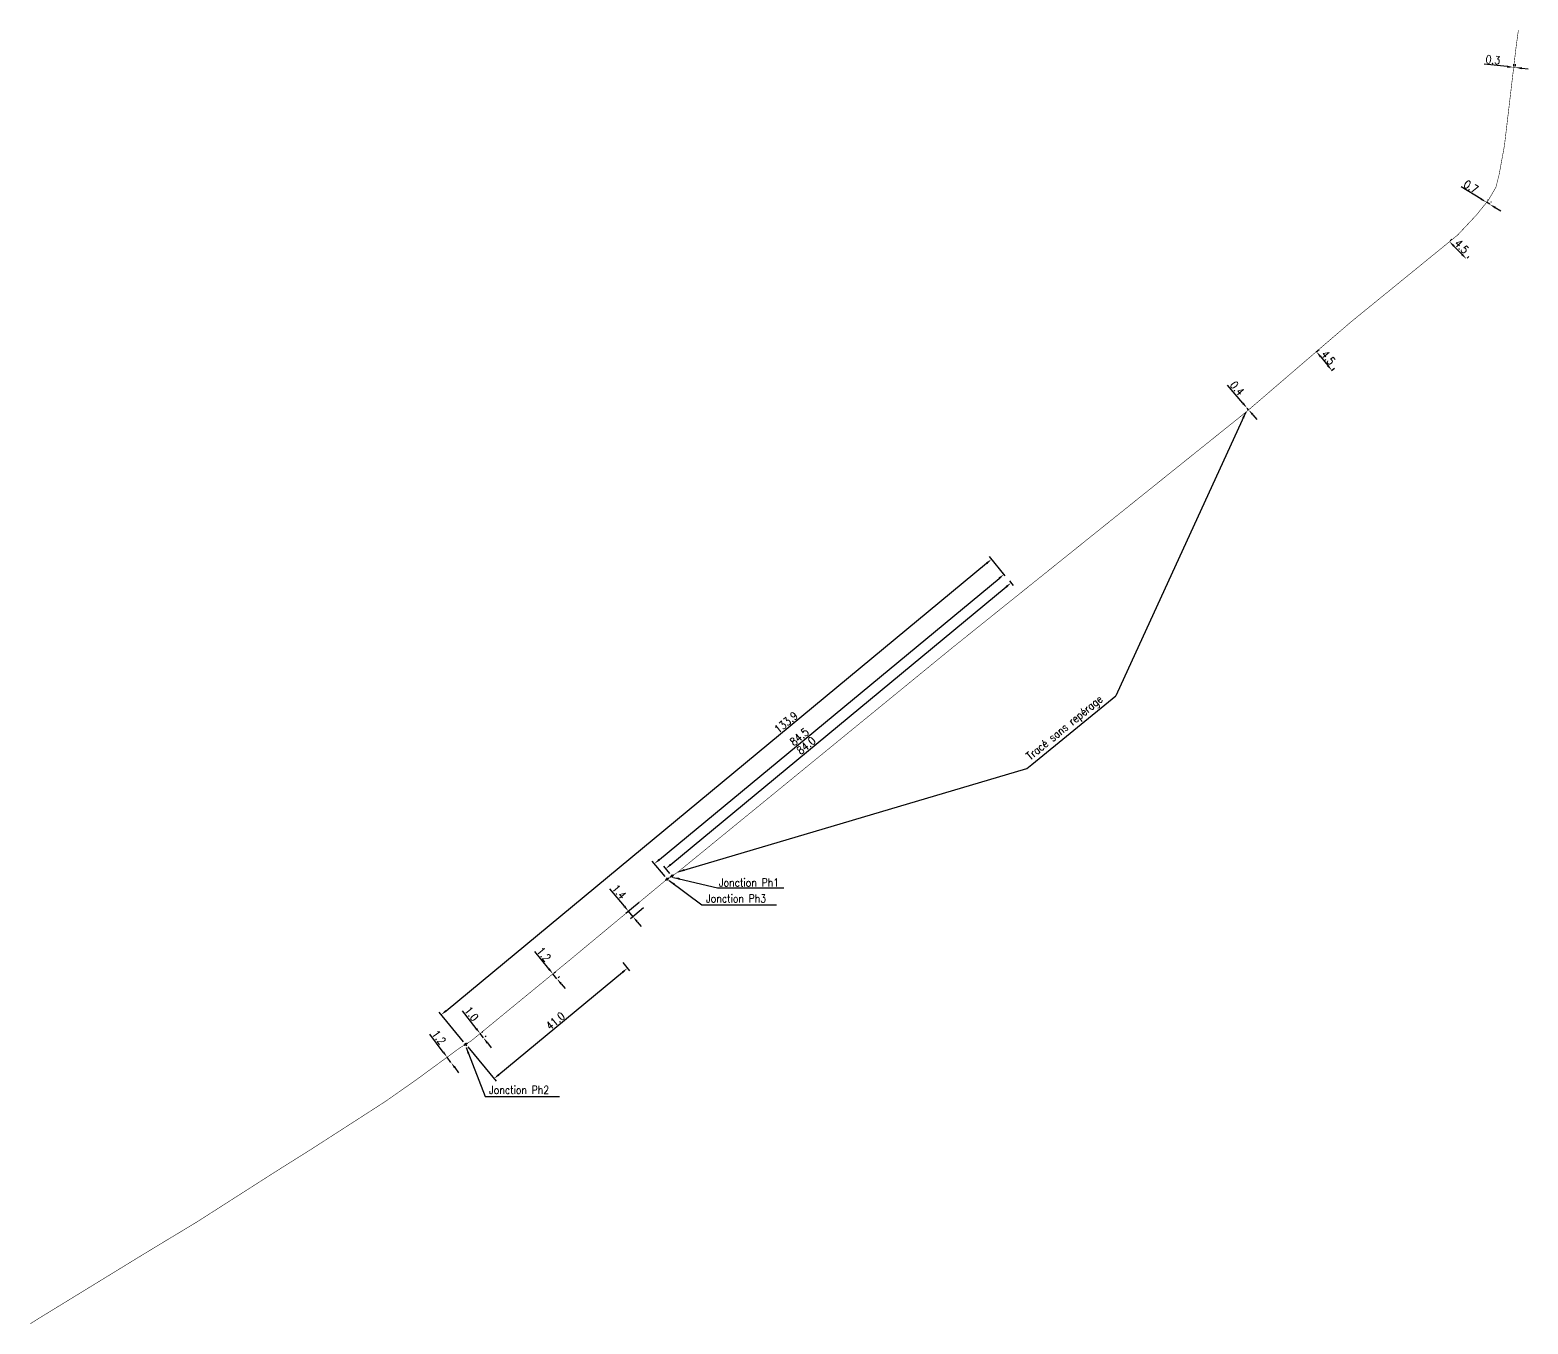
# Model space of a CAD drawing. Header units: millimetres. Extents: x 114000 to 114886, y 153000 to 154000.
# Drawn here: x 113999.9 to 114280.7, y 153757.5 to 154000 of the extents above; entities that cross this region are included whole.
import ezdxf
from ezdxf.enums import TextEntityAlignment as Align

# ---------------------------------------------------------------- set-up
doc = ezdxf.new("R2010")
doc.units = ezdxf.units.MM
doc.header["$PDMODE"] = 34
doc.layers.get('0').update_dxf_attribs({"linetype": 'CONTINUOUS'})
doc.layers.get('DEFPOINTS').update_dxf_attribs({"linetype": 'CONTINUOUS'})
doc.layers.add('M_130', color=3, linetype='M_ST_15')
doc.layers.add('M_300', color=7, linetype='CONTINUOUS')
doc.styles.add('M_ROMANS', font='ROMANS.shx', dxfattribs={"width": 0.75})
doc.styles.get("Standard").update_dxf_attribs({"font": 'romans.shx', "width": 0.85})
doc.linetypes.add('M_ST_15', pattern='A,5,-0.3,["XX",Standard,S=1,R=0,X=0,Y=-0.5],-2.5', length=7.8)
doc.dimstyles.get("Standard").update_dxf_attribs({"dimtxt": 1.5, "dimasz": 1.2, "dimexe": 0.625, "dimexo": 0.625, "dimgap": 0.25, "dimtad": 1, "dimdec": 1, "dimzin": 0, "dimdsep": 46, "dimtxsty": 'Standard', "dimcen": -0.5, "dimadec": 0, "dimazin": 0, "dimtfac": 1, "dimtdec": 1, "dimtmove": 0, "dimatfit": 3, "dimfxl": 1, "dimtolj": 1, "dimtzin": 0, "dimarcsym": 0})

# ---------------------------------------------------------------- blocks, each defined once
blk = doc.blocks.new('*D75')
at = {"layer": 'DEFPOINTS', "color": 0, "linetype": 'Continuous', "transparency": 16777216}
for p in [(114277.99, 153992.68), (114278.31, 153992.65), (114278.35, 153993.01)]:
    blk.add_point(p, dxfattribs=at)
at = {"layer": 'M_130', "color": 0, "linetype": 'Continuous', "lineweight": -2, "transparency": 16777216}
for p, q in [((114276.83, 153993.18), (114272.49, 153993.64)), ((114278.35, 153993.01), (114278.03, 153993.05)), ((114278.05, 153993.3), (114278.09, 153993.67)), ((114278.38, 153993.27), (114278.42, 153993.64)), ((114279.55, 153992.89), (114280.74, 153992.76))]:
    blk.add_line(p, q, dxfattribs=at)
at = {"layer": 'M_130', "color": 0, "linetype": 'Continuous', "transparency": 16777216}
for points in [[(114276.86, 153993.37), (114276.81, 153992.98), (114278.03, 153993.05)], [(114279.57, 153993.09), (114279.53, 153992.69), (114278.35, 153993.01)]]:
    blk.add_solid(points, dxfattribs=at)
at = {"layer": 'M_130', "color": 0, "linetype": 'Continuous', "transparency": 16777216, "insert": (114274.17, 153994.46), "char_height": 1.5, "attachment_point": 5, "rotation": 353.9557}
blk.add_mtext('\\A1;0.3', dxfattribs=at)
blk = doc.blocks.new('*D76')
at = {"layer": 'DEFPOINTS', "color": 0, "linetype": 'Continuous', "transparency": 16777216}
for p in [(114272.85, 153967.6), (114273.47, 153967.23), (114273.57, 153967.38)]:
    blk.add_point(p, dxfattribs=at)
at = {"layer": 'M_130', "color": 0, "linetype": 'Continuous', "lineweight": -2, "transparency": 16777216}
for p, q in [((114271.92, 153968.38), (114268.18, 153970.64)), ((114273.57, 153967.38), (114272.95, 153967.76)), ((114273.18, 153968.14), (114273.27, 153968.29)), ((114273.8, 153967.76), (114273.89, 153967.92)), ((114274.59, 153966.76), (114275.62, 153966.14))]:
    blk.add_line(p, q, dxfattribs=at)
at = {"layer": 'M_130', "color": 0, "linetype": 'Continuous', "transparency": 16777216}
for points in [[(114272.02, 153968.55), (114271.82, 153968.21), (114272.95, 153967.76)], [(114274.7, 153966.93), (114274.49, 153966.59), (114273.57, 153967.38)]]:
    blk.add_solid(points, dxfattribs=at)
at = {"layer": 'M_130', "color": 0, "linetype": 'Continuous', "transparency": 16777216, "insert": (114270.05, 153970.67), "char_height": 1.5, "attachment_point": 5, "rotation": 328.8154}
blk.add_mtext('\\A1;0.7', dxfattribs=at)
blk = doc.blocks.new('*D77')
at = {"layer": 'DEFPOINTS', "color": 0, "linetype": 'Continuous', "transparency": 16777216}
for p in [(114265.71, 153960.12), (114268.89, 153956.87), (114269.18, 153957.15)]:
    blk.add_point(p, dxfattribs=at)
at = {"layer": 'M_130', "color": 0, "linetype": 'Continuous', "lineweight": -2, "transparency": 16777216}
for p, q in [((114266.16, 153960.56), (114266.45, 153960.84)), ((114266.84, 153959.55), (114268.34, 153958.01)), ((114269.34, 153957.3), (114269.63, 153957.59))]:
    blk.add_line(p, q, dxfattribs=at)
at = {"layer": 'M_130', "color": 0, "linetype": 'Continuous', "transparency": 16777216}
for points in [[(114266.99, 153959.69), (114266.7, 153959.41), (114266, 153960.4)], [(114268.49, 153958.15), (114268.2, 153957.87), (114269.18, 153957.15)]]:
    blk.add_solid(points, dxfattribs=at)
at = {"layer": 'M_130', "color": 0, "linetype": 'Continuous', "transparency": 16777216, "insert": (114268.31, 153959.48), "char_height": 1.5, "attachment_point": 5, "rotation": 314.3425}
blk.add_mtext('\\A1;4.5', dxfattribs=at)
blk = doc.blocks.new('*D78')
at = {"layer": 'DEFPOINTS', "color": 0, "linetype": 'Continuous', "transparency": 16777216}
for p in [(114240.54, 153939.32), (114243.41, 153935.82), (114243.95, 153936.26)]:
    blk.add_point(p, dxfattribs=at)
at = {"layer": 'M_130', "color": 0, "linetype": 'Continuous', "lineweight": -2, "transparency": 16777216}
for p, q in [((114241.02, 153939.71), (114241.57, 153940.16)), ((114241.84, 153938.84), (114243.19, 153937.19)), ((114243.89, 153936.21), (114244.44, 153936.66))]:
    blk.add_line(p, q, dxfattribs=at)
at = {"layer": 'M_130', "color": 0, "linetype": 'Continuous', "transparency": 16777216}
for points in [[(114242, 153938.96), (114241.69, 153938.71), (114241.08, 153939.76)], [(114243.35, 153937.32), (114243.04, 153937.06), (114243.95, 153936.26)]]:
    blk.add_solid(points, dxfattribs=at)
at = {"layer": 'M_130', "color": 0, "linetype": 'Continuous', "transparency": 16777216, "insert": (114243.29, 153938.65), "char_height": 1.5, "attachment_point": 5, "rotation": 309.3151}
blk.add_mtext('\\A1;4.5', dxfattribs=at)
blk = doc.blocks.new('*D79')
at = {"layer": 'DEFPOINTS', "color": 0, "linetype": 'Continuous', "transparency": 16777216}
for p in [(114228.08, 153929.2), (114228.37, 153928.86), (114228.37, 153928.86)]:
    blk.add_point(p, dxfattribs=at)
at = {"layer": 'M_130', "color": 0, "linetype": 'Continuous', "lineweight": -2, "transparency": 16777216}
for p, q in [((114227.29, 153930.11), (114224.41, 153933.47)), ((114228.37, 153928.86), (114228.08, 153929.2)), ((114229.15, 153927.95), (114229.93, 153927.04))]:
    blk.add_line(p, q, dxfattribs=at)
at = {"layer": 'M_130', "color": 0, "linetype": 'Continuous', "transparency": 16777216}
for points in [[(114227.45, 153930.24), (114227.14, 153929.98), (114228.08, 153929.2)], [(114229.3, 153928.08), (114229, 153927.82), (114228.37, 153928.86)]]:
    blk.add_solid(points, dxfattribs=at)
at = {"layer": 'M_130', "color": 0, "linetype": 'Continuous', "transparency": 16777216, "insert": (114226.22, 153932.9), "char_height": 1.5, "attachment_point": 5, "rotation": 310.6584}
blk.add_mtext('\\A1;0.4', dxfattribs=at)
blk = doc.blocks.new('*D80')
at = {"layer": 'DEFPOINTS', "color": 0, "linetype": 'Continuous', "transparency": 16777216}
for p in [(114114.59, 153836.95), (114112.13, 153834.9), (114115.45, 153835.91)]:
    blk.add_point(p, dxfattribs=at)
at = {"layer": 'M_130', "color": 0, "linetype": 'Continuous', "lineweight": -2, "transparency": 16777216}
for p, q in [((114111.37, 153835.83), (114108.65, 153839.1)), ((114114.11, 153836.55), (114111.65, 153834.5)), ((114113, 153833.86), (114112.13, 153834.9)), ((114114.97, 153835.51), (114112.52, 153833.47)), ((114113.76, 153832.94), (114114.53, 153832.02))]:
    blk.add_line(p, q, dxfattribs=at)
at = {"layer": 'M_130', "color": 0, "linetype": 'Continuous', "transparency": 16777216}
for points in [[(114111.52, 153835.95), (114111.21, 153835.7), (114112.13, 153834.9)], [(114113.92, 153833.07), (114113.61, 153832.81), (114113, 153833.86)]]:
    blk.add_solid(points, dxfattribs=at)
at = {"layer": 'M_130', "color": 0, "linetype": 'Continuous', "transparency": 16777216, "insert": (114110.39, 153838.56), "char_height": 1.5, "attachment_point": 5, "rotation": 309.7205}
blk.add_mtext('\\A1;1.4', dxfattribs=at)
blk = doc.blocks.new('*D81')
at = {"layer": 'DEFPOINTS', "color": 0, "linetype": 'Continuous', "transparency": 16777216}
for p in [(114097.7, 153822.95), (114097.97, 153823.17), (114098.46, 153822.02)]:
    blk.add_point(p, dxfattribs=at)
at = {"layer": 'M_130', "color": 0, "linetype": 'Continuous', "lineweight": -2, "transparency": 16777216}
for p, q in [((114097.21, 153824.1), (114094.55, 153827.34)), ((114098.73, 153822.24), (114097.97, 153823.17)), ((114098.18, 153823.35), (114098.45, 153823.57)), ((114098.95, 153822.42), (114099.21, 153822.64)), ((114099.49, 153821.31), (114100.25, 153820.39))]:
    blk.add_line(p, q, dxfattribs=at)
at = {"layer": 'M_130', "color": 0, "linetype": 'Continuous', "transparency": 16777216}
for points in [[(114097.36, 153824.23), (114097.05, 153823.97), (114097.97, 153823.17)], [(114099.65, 153821.44), (114099.34, 153821.19), (114098.73, 153822.24)]]:
    blk.add_solid(points, dxfattribs=at)
at = {"layer": 'M_130', "color": 0, "linetype": 'Continuous', "transparency": 16777216, "insert": (114096.27, 153826.82), "char_height": 1.5, "attachment_point": 5, "rotation": 309.351}
blk.add_mtext('\\A1;1.2', dxfattribs=at)
blk = doc.blocks.new('*D82')
at = {"layer": 'DEFPOINTS', "color": 0, "linetype": 'Continuous', "transparency": 16777216}
for p in [(114084.13, 153811.82), (114084.74, 153811.02), (114084.94, 153811.18)]:
    blk.add_point(p, dxfattribs=at)
at = {"layer": 'M_130', "color": 0, "linetype": 'Continuous', "lineweight": -2, "transparency": 16777216}
for p, q in [((114083.59, 153812.92), (114081.03, 153816.24)), ((114084.94, 153811.18), (114084.33, 153811.98)), ((114084.62, 153812.2), (114084.82, 153812.36)), ((114085.24, 153811.41), (114085.44, 153811.56)), ((114085.68, 153810.23), (114086.41, 153809.28))]:
    blk.add_line(p, q, dxfattribs=at)
at = {"layer": 'M_130', "color": 0, "linetype": 'Continuous', "transparency": 16777216}
for points in [[(114083.75, 153813.05), (114083.43, 153812.8), (114084.33, 153811.98)], [(114085.84, 153810.35), (114085.52, 153810.11), (114084.94, 153811.18)]]:
    blk.add_solid(points, dxfattribs=at)
at = {"layer": 'M_130', "color": 0, "linetype": 'Continuous', "transparency": 16777216, "insert": (114082.73, 153815.67), "char_height": 1.5, "attachment_point": 5, "rotation": 307.7477}
blk.add_mtext('\\A1;1.0', dxfattribs=at)
blk = doc.blocks.new('*D83')
at = {"layer": 'DEFPOINTS', "color": 0, "linetype": 'Continuous', "transparency": 16777216}
for p in [(114078.14, 153807.54), (114078.86, 153806.56), (114078.86, 153806.56)]:
    blk.add_point(p, dxfattribs=at)
at = {"layer": 'M_130', "color": 0, "linetype": 'Continuous', "lineweight": -2, "transparency": 16777216}
for p, q in [((114077.42, 153808.5), (114074.92, 153811.86)), ((114078.86, 153806.56), (114078.14, 153807.54)), ((114079.58, 153805.6), (114080.3, 153804.64))]:
    blk.add_line(p, q, dxfattribs=at)
at = {"layer": 'M_130', "color": 0, "linetype": 'Continuous', "transparency": 16777216}
for points in [[(114077.58, 153808.62), (114077.26, 153808.38), (114078.14, 153807.54)], [(114079.74, 153805.72), (114079.42, 153805.48), (114078.86, 153806.56)]]:
    blk.add_solid(points, dxfattribs=at)
at = {"layer": 'M_130', "color": 0, "linetype": 'Continuous', "transparency": 16777216, "insert": (114076.61, 153811.26), "char_height": 1.5, "attachment_point": 5, "rotation": 306.677}
blk.add_mtext('\\A1;1.2', dxfattribs=at)
blk = doc.blocks.new('M_300_04')
at = {"color": 0, "linetype": 'Continuous'}
blk.add_line((0, 1.5), (0, -1.5), dxfattribs=at)
blk.add_solid([(-2, 0.75), (-2, -0.75), (2, 0.75), (2, -0.75)], dxfattribs=at)
at = {"color": 0, "linetype": 'Continuous', "style": 'M_ROMANS', "width": 0.75, "flags": 3}
for tag, p in [('DEF_COUP', (0, -7.5)), ('DEF_TYPE', (0, -10)), ('DEF_LEG', (0, -5))]:
    blk.add_attdef(tag, text='', height=1.2, dxfattribs=at).set_placement(p, align=Align.MIDDLE)
blk = doc.blocks.new('*D162')
at = {"layer": 'DEFPOINTS', "color": 0, "linetype": 'Continuous', "transparency": 16777216}
for p in [(114183.15, 153897.28), (114183.84, 153896.44), (114120.28, 153841.5)]:
    blk.add_point(p, dxfattribs=at)
at = {"layer": 'M_300', "color": 0, "linetype": 'Continuous', "lineweight": -2, "transparency": 16777216}
for p, q in [((114183.55, 153896.8), (114184.24, 153895.96)), ((114120.06, 153843.65), (114182.92, 153895.68)), ((114119.88, 153841.98), (114118.73, 153843.37))]:
    blk.add_line(p, q, dxfattribs=at)
at = {"layer": 'M_300', "color": 0, "linetype": 'Continuous', "transparency": 16777216}
for points in [[(114182.79, 153895.83), (114183.04, 153895.52), (114183.84, 153896.44)], [(114119.93, 153843.8), (114120.18, 153843.5), (114119.13, 153842.88)]]:
    blk.add_solid(points, dxfattribs=at)
at = {"layer": 'M_300', "color": 0, "linetype": 'Continuous', "transparency": 16777216, "insert": (114145.43, 153865.95), "char_height": 1.5, "attachment_point": 5, "rotation": 39.6145}
blk.add_mtext('\\A1;84.0', dxfattribs=at)
blk = doc.blocks.new('*D163')
at = {"layer": 'DEFPOINTS', "color": 0, "linetype": 'Continuous', "transparency": 16777216}
for p in [(114182.52, 153898.04), (114183.15, 153897.28), (114119.39, 153840.91)]:
    blk.add_point(p, dxfattribs=at)
at = {"layer": 'M_300', "color": 0, "linetype": 'Continuous', "lineweight": -2, "transparency": 16777216}
for p, q in [((114117.92, 153844.57), (114181.6, 153897.27)), ((114182.75, 153897.76), (114182.12, 153898.52)), ((114118.99, 153841.4), (114116.6, 153844.29))]:
    blk.add_line(p, q, dxfattribs=at)
at = {"layer": 'M_300', "color": 0, "linetype": 'Continuous', "transparency": 16777216}
for points in [[(114181.47, 153897.43), (114181.72, 153897.12), (114182.52, 153898.04)], [(114117.79, 153844.72), (114118.05, 153844.42), (114117, 153843.81)]]:
    blk.add_solid(points, dxfattribs=at)
at = {"layer": 'M_300', "color": 0, "linetype": 'Continuous', "transparency": 16777216, "insert": (114144.15, 153867.58), "char_height": 1.5, "attachment_point": 5, "rotation": 39.6145}
blk.add_mtext('\\A1;84.5', dxfattribs=at)
blk = doc.blocks.new('*D164')
at = {"layer": 'DEFPOINTS', "color": 0, "linetype": 'Continuous', "transparency": 16777216}
for p in [(114180.18, 153900.86), (114183.15, 153897.28), (114081.61, 153809.96)]:
    blk.add_point(p, dxfattribs=at)
at = {"layer": 'M_300', "color": 0, "linetype": 'Continuous', "lineweight": -2, "transparency": 16777216}
for p, q in [((114182.75, 153897.76), (114179.78, 153901.35)), ((114077.96, 153816.25), (114179.26, 153900.1)), ((114081.21, 153810.44), (114076.63, 153815.97))]:
    blk.add_line(p, q, dxfattribs=at)
at = {"layer": 'M_300', "color": 0, "linetype": 'Continuous', "transparency": 16777216}
for points in [[(114179.13, 153900.25), (114179.39, 153899.95), (114180.18, 153900.86)], [(114077.83, 153816.41), (114078.08, 153816.1), (114077.03, 153815.49)]]:
    blk.add_solid(points, dxfattribs=at)
at = {"layer": 'M_300', "color": 0, "linetype": 'Continuous', "transparency": 16777216, "insert": (114141.67, 153870.29), "char_height": 1.5, "attachment_point": 5, "rotation": 39.6145}
blk.add_mtext('\\A1;133.9', dxfattribs=at)
blk = doc.blocks.new('*D165')
at = {"color": 0, "linetype": 'Continuous', "lineweight": -2, "transparency": 16777216}
for p, q in [((114087.85, 153804.3), (114111.01, 153823.47)), ((114111.05, 153825.3), (114112.34, 153823.75)), ((114082.01, 153809.48), (114087.33, 153803.05))]:
    blk.add_line(p, q, dxfattribs=at)
at = {"color": 0, "linetype": 'Continuous', "transparency": 16777216}
for points in [[(114110.89, 153823.62), (114111.14, 153823.31), (114111.94, 153824.23)], [(114087.73, 153804.45), (114087.98, 153804.14), (114086.93, 153803.53)]]:
    blk.add_solid(points, dxfattribs=at)
at = {"layer": 'DEFPOINTS', "color": 0, "linetype": 'Continuous', "transparency": 16777216}
for p in [(114110.66, 153825.78), (114111.94, 153824.23), (114081.61, 153809.96)]:
    blk.add_point(p, dxfattribs=at)
at = {"color": 0, "linetype": 'Continuous', "transparency": 16777216, "insert": (114098.43, 153814.35), "char_height": 1.5, "attachment_point": 5, "rotation": 39.6145}
blk.add_mtext('\\A1;41.0', dxfattribs=at)

msp = doc.modelspace()

# ---------------------------------------------------------------- linework, layer by layer
at = {"layer": 'M_130', "ltscale": 0.5, "const_width": 0.1}
msp.add_lwpolyline([(114278.93, 154000), (114278.51, 153996.94), (114278.51, 153996.94), (114276.32, 153978.39), (114275.33, 153973.01), (114274.73, 153970.6), (114273.3, 153968.14), (114271.1, 153965.41), (114267.53, 153961.6), (114247.53, 153945.32), (114227.84, 153928.41), (114172.96, 153884.38), (114158.46, 153872.53), (114144.77, 153861.34), (114132.14, 153851.02), (114121.46, 153842.3, -0.023096), (114121.43, 153842.27), (114119.19, 153840.76), (114101.25, 153825.86), (114082.58, 153810.55), (114080.56, 153809.32), (114072.2, 153803.2), (114066.55, 153799.24), (114059.26, 153794.54), (114052.63, 153790.27), (114045.88, 153786.03), (114040.55, 153782.62), (114031.32, 153776.72), (114021.16, 153770.58), (114001.61, 153758.6), (114000, 153757.59)], format="xyb", dxfattribs=at)

# ---------------------------------------------------------------- block references
at = {"layer": 'M_300', "xscale": 0.2, "yscale": 0.2, "zscale": 0.2}
for p, rotation in [((114119.39, 153840.91), 33.9120940067781), ((114120.28, 153841.5), 33.9120940067781), ((114081.61, 153809.96), 32.15949780558897)]:
    msp.add_blockref('M_300_04', p, dxfattribs=dict(at, rotation=rotation))

# ---------------------------------------------------------------- texts
at = {"layer": 'M_130', "linetype": 'Continuous', "insert": (114187.75, 153862.75), "char_height": 1.5, "attachment_point": 7, "rotation": 39.3151}
msp.add_mtext('\\A1;Tracé sans repérage', dxfattribs=at)
at = {"layer": 'M_300', "linetype": 'Continuous', "char_height": 1.5, "attachment_point": 7}
for s, insert in [('\\A1;Jonction Ph1', (114129.09, 153839.53)), ('\\A1;Jonction Ph3', (114126.68, 153836.55)), ('\\A1;Jonction Ph2', (114086.01, 153800.66))]:
    msp.add_mtext(s, dxfattribs=dict(at, insert=insert))

# ---------------------------------------------------------------- dimensions: what is measured, and where the dimension line sits
at = {"linetype": 'Continuous'}
dim = msp.add_linear_dim(base=(114111.94, 153824.23), p1=(114081.61, 153809.96), p2=(114110.66, 153825.78), angle=219.6145, text='41.0', dimstyle='Standard', override={"dimatfit": 0}, dxfattribs=at)
dim.commit()
dim.dimension.update_dxf_attribs({"geometry": '*D165', "text_midpoint": (114099.07, 153813.58), "dimtype": 160})
at = {"layer": 'M_130', "linetype": 'Continuous'}
for base, p1, p2, angle, picture, middle in [((114278.35, 153993.01), (114277.99, 153992.68), (114278.31, 153992.65), 353.9557, '*D75', (114274.06, 153993.47)), ((114273.57, 153967.38), (114272.85, 153967.6), (114273.47, 153967.23), 328.8154, '*D76', (114269.54, 153969.82)), ((114228.37, 153928.86), (114228.08, 153929.2), (114228.37, 153928.86), 310.6584, '*D79', (114225.46, 153932.25)), ((114084.94, 153811.18), (114084.13, 153811.82), (114084.74, 153811.02), 307.7477, '*D82', (114081.94, 153815.06)), ((114078.86, 153806.56), (114078.14, 153807.54), (114078.86, 153806.56), 306.677, '*D83', (114075.81, 153810.66))]:
    dim = msp.add_linear_dim(base=base, p1=p1, p2=p2, angle=angle, dimstyle='Standard', dxfattribs=at)
    dim.commit()
    dim.dimension.update_dxf_attribs({"geometry": picture, "text_midpoint": middle, "dimtype": 161})
for p1, p2, distance, picture, middle in [((114265.71, 153960.12), (114268.89, 153956.87), 0.41, '*D77', (114268.31, 153959.48)), ((114240.54, 153939.32), (114243.41, 153935.82), 0.7, '*D78', (114243.29, 153938.65)), ((114115.4549, 153835.9064), (114114.5914, 153836.9457), 3.1953, '*D80', (114110.3946, 153838.5617)), ((114098.46, 153822.02), (114097.7, 153822.95), -0.34, '*D81', (114096.27, 153826.82))]:
    dim = msp.add_aligned_dim(p1=p1, p2=p2, distance=distance, dimstyle='Standard', dxfattribs=at)
    dim.commit()
    dim.dimension.update_dxf_attribs({"geometry": picture, "text_midpoint": middle})
at = {"layer": 'M_300', "linetype": 'Continuous'}
for base, p1, picture, middle in [((114180.18, 153900.86), (114081.61, 153809.96), '*D164', (114142.31, 153869.52)), ((114183.84, 153896.44), (114120.28, 153841.5), '*D162', (114146.07, 153865.18))]:
    dim = msp.add_linear_dim(base=base, p1=p1, p2=(114183.15, 153897.28), angle=219.6145, dimstyle='Standard', override={"dimatfit": 0}, dxfattribs=at)
    dim.commit()
    dim.dimension.update_dxf_attribs({"geometry": picture, "text_midpoint": middle, "dimtype": 160})
dim = msp.add_linear_dim(base=(114182.52, 153898.04), p1=(114119.39, 153840.91), p2=(114183.15, 153897.28), angle=219.6145, text='84.5', dimstyle='Standard', override={"dimatfit": 0}, dxfattribs=at)
dim.commit()
dim.dimension.update_dxf_attribs({"geometry": '*D163', "text_midpoint": (114144.79, 153866.81), "dimtype": 160})

# ---------------------------------------------------------------- leaders
at = {"layer": 'M_130', "linetype": 'Continuous'}
msp.add_leader([(114227.84, 153928.41), (114203.46, 153875.29)], dimstyle='Standard', dxfattribs=at)
at = {"layer": 'M_130', "linetype": 'Continuous', "annotation_type": 0, "has_hookline": 1, "hookline_direction": 0, "text_width": 20.1, "horizontal_direction": (0.773673, 0.633585, 0)}
msp.add_leader([(114121.46, 153842.29), (114186.79, 153861.64), (114187.72, 153862.4)], dimstyle='Standard', dxfattribs=at)
at = {"layer": 'M_300', "linetype": 'Continuous', "annotation_type": 0, "has_hookline": 1, "hookline_direction": 0}
for points, text_width in [([(114119.77, 153840.64), (114125.91, 153836.09), (114127.11, 153836.09)], 12.51), ([(114120.57, 153841.23), (114128.84, 153839.28)], 12.14), ([(114081.7, 153809.39), (114085.24, 153800.2), (114086.44, 153800.2)], 12.51)]:
    msp.add_leader(points, dimstyle='Standard', override={"dimatfit": 0}, dxfattribs=dict(at, text_width=text_width))

doc.saveas('drawing.dxf')
